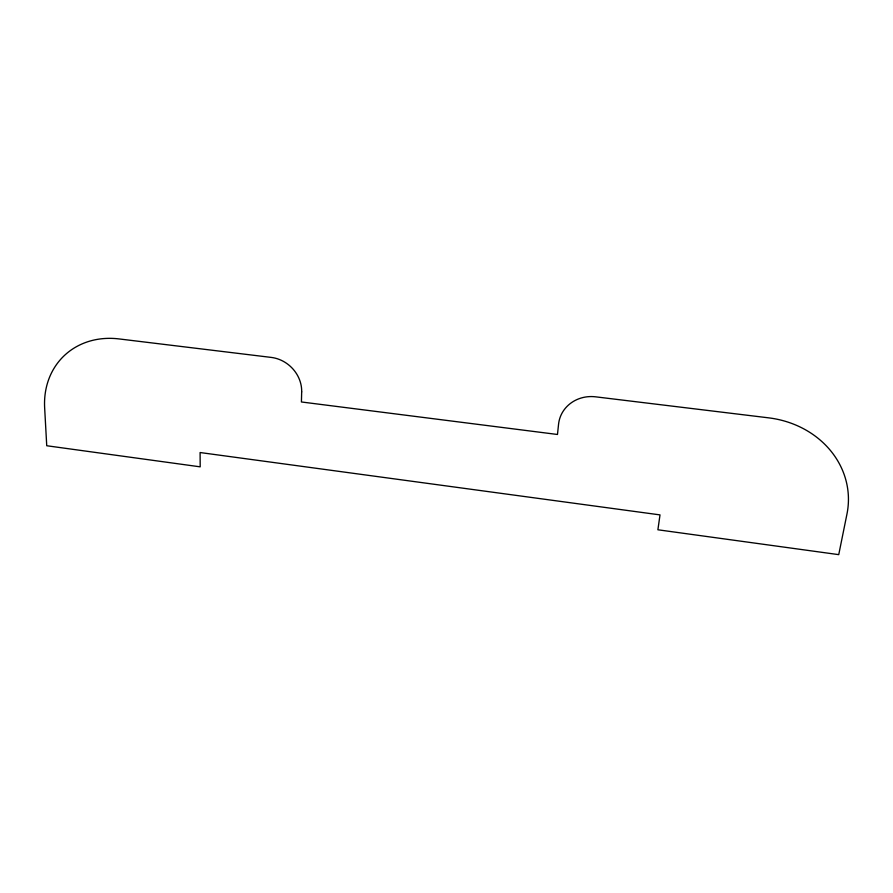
<?xml version="1.0" encoding="UTF-8"?>
<svg xmlns="http://www.w3.org/2000/svg" width="893" height="893" viewBox="0 0 893 893"><rect width="100%" height="100%" fill="white"/><g stroke="black" fill="none" stroke-linecap="round" stroke-linejoin="round"><path stroke-width="1.34" d="M301.678 391.871L301.421 401.973L557.478 434.478L558.571 424.142A33.778 31.4 10.3 0 1 595.609 396.827L768.639 417.846A92.805 82.647 -1.2 0 1 846.966 514.022L838.739 554.642L657.895 529.783L660.005 514.893L200.099 452.539L200.188 466.838L46.737 445.741L44.65 407.878A83.897 71.217 45.5 0 1 118.992 338.916L271.226 357.412A32.338 28.9 42.8 0 1 301.678 391.871"/></g></svg>
